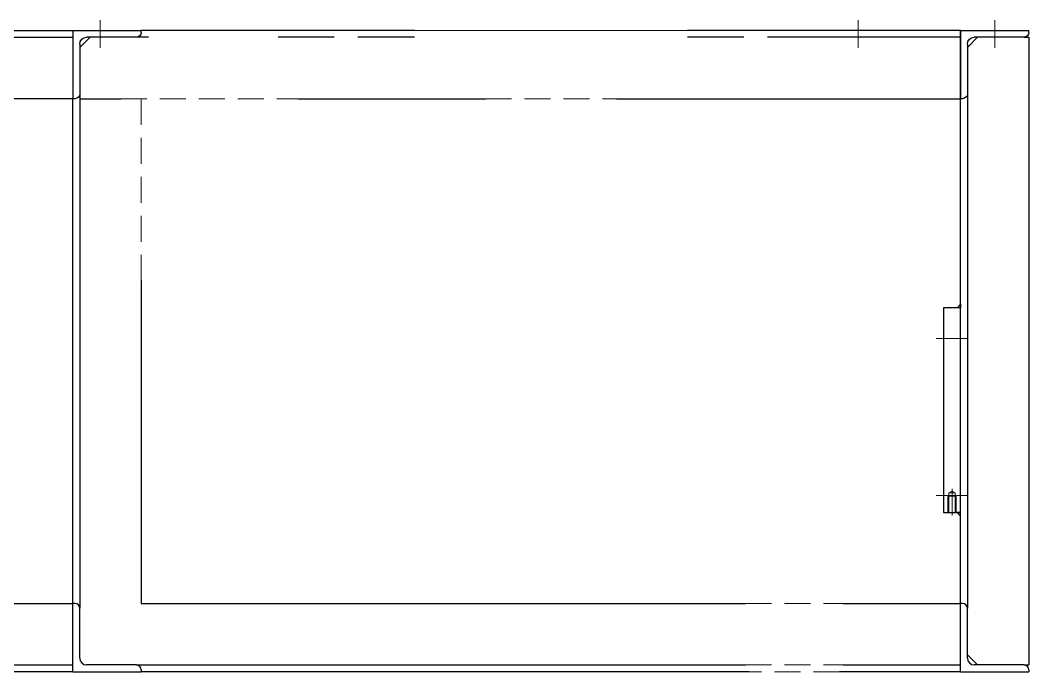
# Model space of a CAD drawing. Header units: millimetres. Extents: x -16130 to 36813, y -8099 to 27484.
# Drawn here: x -10772 to -9294, y 11395 to 12349 of the extents above; entities that cross this region are included whole.
import ezdxf

# ---------------------------------------------------------------- set-up
doc = ezdxf.new("R2010")
doc.units = ezdxf.units.MM
doc.header["$LTSCALE"] = 6
doc.linetypes.add('CENTER2', pattern=[28.575, 19.05, -3.175, 3.175, -3.175])
doc.linetypes.add('HIDDEN', pattern=[9.525, 6.35, -3.175])
doc.layers.add('04_HIDDEN', color=2, linetype='HIDDEN', lineweight=13)
doc.layers.add('05_CENTER', color=4, linetype='CENTER2', lineweight=13)
doc.layers.add('10_DRAFT', color=8, linetype='Continuous', lineweight=0, plot=False)

# ---------------------------------------------------------------- blocks, each defined once
blk = doc.blocks.new('A$C2B834F33_1_1')
at = {"color": 0}
for p, q in [((0, 0), (-100, 0)), ((-100, -3), (-100, 0)), ((0, 0), (0, -100)), ((-93, -10), (-20, -10)), ((-10, -20), (-10, -93)), ((-3, -100), (0, -100))]:
    blk.add_line(p, q, dxfattribs=at)
for centre, radius, start, end in [((-93, -3), 7, 180, 270), ((-20, -20), 10, 0, 90), ((-3, -93), 7, 180, 270)]:
    blk.add_arc(centre, radius, start, end, dxfattribs=at)
blk = doc.blocks.new('A$C35011FBD_1_1')
at = {"color": 0}
for p, q in [((-2550, 0), (-1300, 0)), ((-800, 0), (-1200, 0)), ((0, 0), (-400, 0)), ((0, -100), (0, 0)), ((-2557, -10), (-1300, -10)), ((-1275, -10), (-1290, -25)), ((-1189.5, -10), (-1207, -10)), ((-917.3, -10), (-999.5, -10)), ((-800, -10), (-882.7, -10)), ((-317.3, -10), (-400, -10)), ((0, -10), (-282.7, -10)), ((25, -10), (10, -25)), ((93, -10), (100, -10)), ((100, -10), (100, -929)), ((-1300, -100), (-2550, -100)), ((-1300, -839), (-1300, -100)), ((-1290, -93), (-1290, -100)), ((-1290, -93), (-1290, -846)), ((-1290, -100), (-1229.9, -100)), ((-969.9, -100), (-696, -100)), ((-504, -100), (0, -100)), ((0, -939), (0, -100)), ((10, -93), (10, -846)), ((-1200, -366), (-1200, -839)), ((-2550, -839), (-1300, -839)), ((-1200, -839), (-315, -839)), ((-172, -839), (0, -839)), ((25, -929), (10, -914)), ((-2557, -929), (-1300, -929)), ((-1207, -929), (-315, -929)), ((-172, -929), (0, -929)), ((93, -929), (100, -929)), ((-1300, -939), (-2550, -939)), ((-309.6, -939), (-1200, -939)), ((0, -939), (-177.4, -939))]:
    blk.add_line(p, q, dxfattribs=at)
blk.add_line((25, -929), (25, -929))
blk.add_lwpolyline([(0, -406), (-25, -406), (-25, -706), (0, -706)], close=True, dxfattribs=at)
at = {"color": 3}
for points in [[(0, -406), (-5, -406), (-5, -406), (0, -401)], [(0, -706), (-5, -706), (-5, -706), (0, -711)]]:
    blk.add_lwpolyline(points, close=True, dxfattribs=at)
at = {"layer": '04_HIDDEN'}
for p, q in [((-1229.9, -100), (-969.9, -100)), ((-1200, -100), (-1200, -366)), ((-696, -100), (-504, -100)), ((-17.3, -677), (-12.5, -674.3)), ((-7.8, -677), (-17.3, -677)), ((-17.3, -677), (-17.3, -706)), ((-12.5, -674.3), (-7.8, -677)), ((-7.8, -677), (-7.8, -706)), ((-18.5, -682), (-18.5, -706)), ((-6.5, -682), (-18.5, -682)), ((-6.5, -682), (-6.5, -706)), ((-315, -839), (-172, -839)), ((-315, -929), (-172, -929)), ((-177.4, -939), (-309.6, -939))]:
    blk.add_line(p, q, dxfattribs=at)
at = {"layer": '05_CENTER'}
for p, q in [((-1260, 14.9), (-1260, -25.3)), ((-150, 14.9), (-150, -25.3)), ((50, 14.9), (50, -25.3)), ((10.5, -451), (-35.6, -451)), ((-12.5, -671), (-12.5, -710)), ((10.5, -681), (-35.6, -681))]:
    blk.add_line(p, q, dxfattribs=at)
at = {"layer": '10_DRAFT'}
blk.add_line((-400, 0), (-800, 0), dxfattribs=at)
at = {"xscale": -1}
for p in [(-1300, 0), (0, 0)]:
    blk.add_blockref('A$C2B834F33_1_1', p, dxfattribs=at)
at = {"rotation": 180}
for p in [(-1300, -939), (0, -939)]:
    blk.add_blockref('A$C2B834F33_1_1', p, dxfattribs=at)

msp = doc.modelspace()

# ---------------------------------------------------------------- block references
msp.add_blockref('A$C35011FBD_1_1', (-9394.26689, 12334.13764))

doc.saveas('drawing.dxf')
